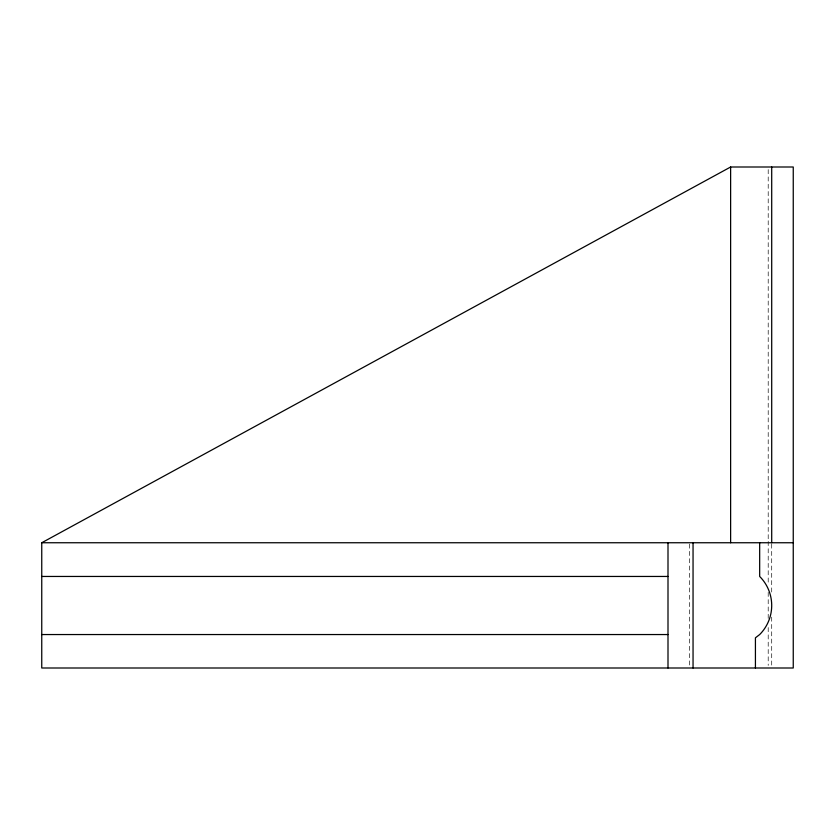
<?xml version="1.0" encoding="UTF-8"?>
<svg xmlns="http://www.w3.org/2000/svg" width="835" height="835" viewBox="0 0 835 835"><rect width="100%" height="100%" fill="white"/><g stroke="black" fill="none" stroke-linecap="round" stroke-linejoin="round"><path stroke-width="0.63" stroke-dasharray="4.17 3.13" d="M771.707 544.055L771.707 593.633M771.707 617.117L771.707 665.391M768.2 169.609L768.2 540.141M768.2 541.445L768.2 583.195M768.2 592.328L768.2 618.422M768.2 627.555L768.2 665.391M689.543 544.055L689.543 668"/><path stroke-width="1.25" d="M41.75 542.75L730.625 167L793.25 167L793.25 668L41.75 668L41.75 542.75L793.25 542.75M41.75 576.453L668 576.453M41.75 634.548L668 634.548M771.707 167L771.707 542.75M759.673 542.75L759.673 576.453A41.082 41.082 0 0 1 759.673 634.548L755.424 637.815L755.424 668M730.625 167L730.625 542.75M693.05 542.75L693.05 668M668 542.75L668 668"/></g></svg>
